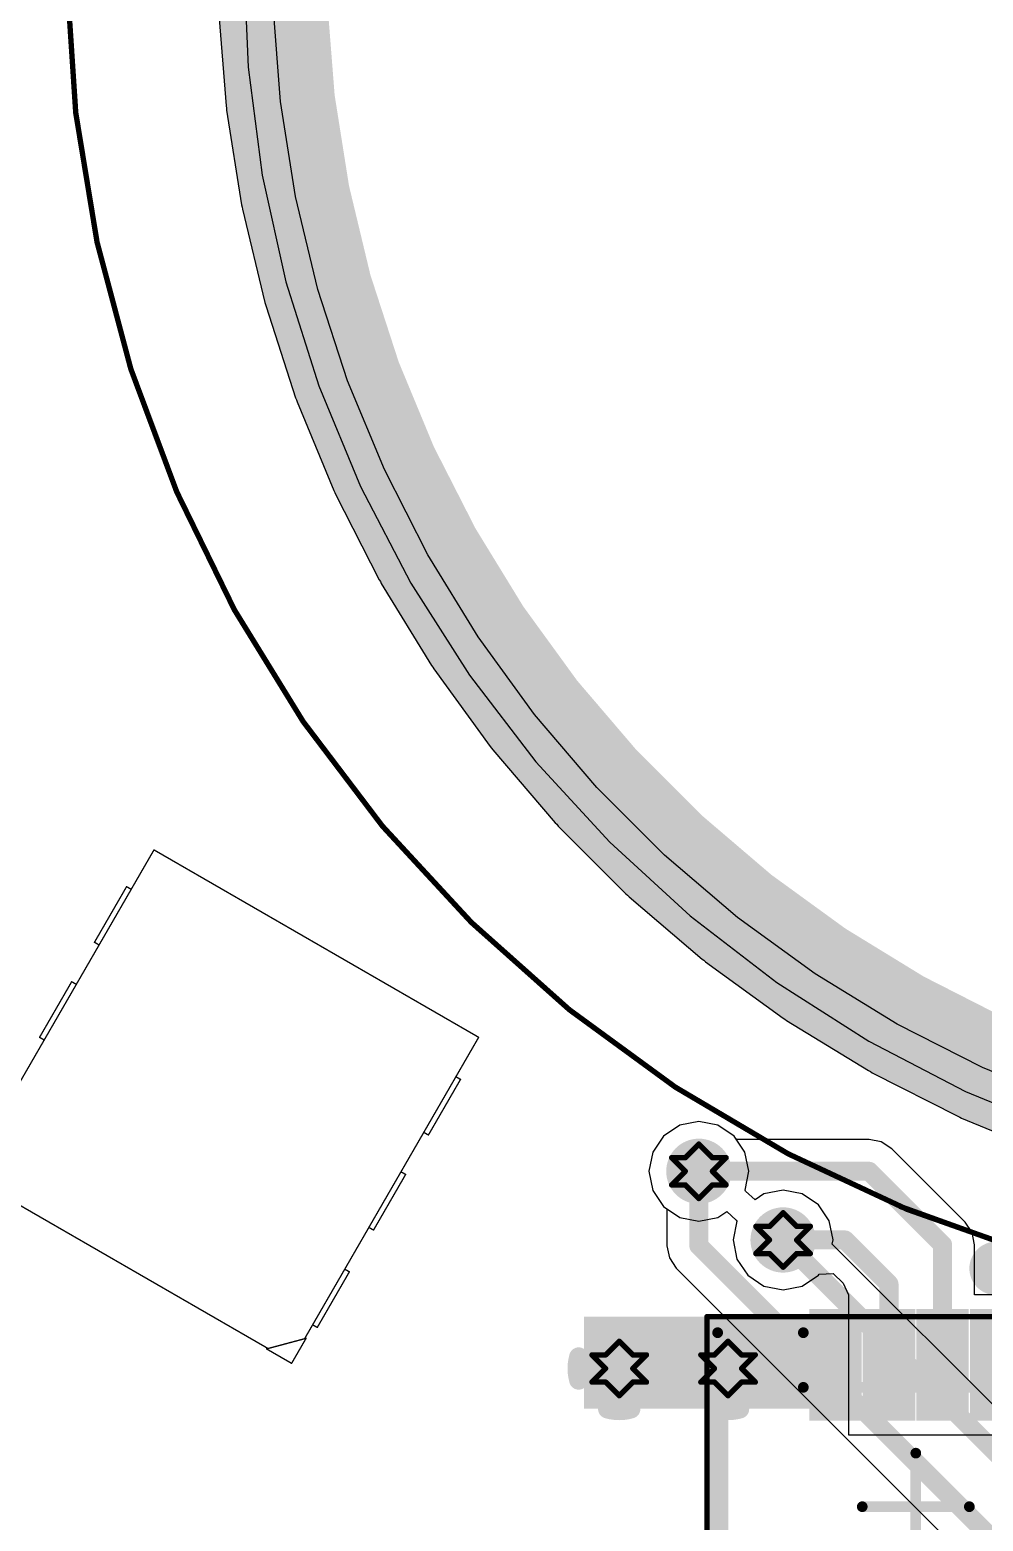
# Model space of a CAD drawing. Header units: millimetres. Extents: x 1.5 to 19.4, y 0 to 11.5.
# Drawn here: x 6.544 to 6.894, y 6.961 to 7.509 of the extents above; entities that cross this region are included whole.
import ezdxf

# ---------------------------------------------------------------- set-up
doc = ezdxf.new("R2010")
doc.units = ezdxf.units.MM
doc.header["$MEASUREMENT"] = 0
for name, color, linetype in [('BottomLayer', 5, 'Continuous'), ('BottomOverlay', 54, 'Continuous'), ('BottomPaste', 16, 'Continuous'), ('BottomSolder', 6, 'Continuous'), ('DrillDrawing', 1, 'Continuous'), ('InternalPlane1', 76, 'Continuous'), ('InternalPlane2', 16, 'Continuous'), ('KeepOutLayer', 6, 'Continuous'), ('Mechanical13', 56, 'Continuous'), ('Mechanical15', 56, 'Continuous'), ('Mechanical2', 216, 'Continuous'), ('Mechanical4', 56, 'Continuous'), ('Mechanical5', 56, 'Continuous'), ('MultiLayer', 9, 'Continuous'), ('TopLayer', 1, 'Continuous'), ('ViaHoleLayer', 16, 'Continuous')]:
    doc.layers.add(name, color=color, linetype=linetype)

# ---------------------------------------------------------------- blocks, each defined once
blk = doc.blocks.new('MOLX_503480_0400_B_9')
at = {"layer": 'BottomLayer'}
for points in [[(-0.07047, 0.02657), (-0.05079, 0.02657), (-0.07047, 0.07776), (-0.05079, 0.07776)], [(0.05079, 0.02657), (0.07047, 0.02657), (0.05079, 0.07776), (0.07047, 0.07776)], [(-0.03642, -0.06988), (-0.02264, -0.06988), (-0.03642, -0.03445), (-0.02264, -0.03445)], [(-0.01673, -0.06988), (-0.00295, -0.06988), (-0.01673, -0.03445), (-0.00295, -0.03445)], [(0.00295, -0.06988), (0.01673, -0.06988), (0.00295, -0.03445), (0.01673, -0.03445)], [(0.02264, -0.06988), (0.03642, -0.06988), (0.02264, -0.03445), (0.03642, -0.03445)]]:
    blk.add_solid(points, dxfattribs=at)
at = {"layer": 'BottomOverlay', "const_width": 0.00787}
for points in [[(0.04013, 0.07776), (-0.04013, 0.07776)], [(-0.07283, 0.01805), (-0.07283, -0.06397)], [(0.07283, 0.01805), (0.07283, -0.06397)], [(-0.05118, -0.06398), (-0.07283, -0.06398)], [(0.07282, -0.06398), (0.05118, -0.06398)]]:
    blk.add_lwpolyline(points, dxfattribs=at)
at = {"layer": 'BottomOverlay'}
for points, const_width in [([(-0.0421, 0.07776, 1), (-0.03816, 0.07776, 1)], 0.00394), ([(0.03816, 0.07776, 1), (0.0421, 0.07776, 1)], 0.00394), ([(-0.0748, 0.01805, 1), (-0.07087, 0.01805, 1)], 0.00394), ([(0.07087, 0.01805, 1), (0.0748, 0.01805, 1)], 0.00394), ([(-0.0748, -0.06397, 1), (-0.07087, -0.06397, 1)], 0.00394), ([(-0.0748, -0.06398, 1), (-0.07087, -0.06398, 1)], 0.00394), ([(-0.05315, -0.06398, 1), (-0.04921, -0.06398, 1)], 0.00394), ([(0.04921, -0.06398, 1), (0.05315, -0.06398, 1)], 0.00394), ([(0.07085, -0.06398, 1), (0.07479, -0.06398, 1)], 0.00394), ([(0.07087, -0.06397, 1), (0.0748, -0.06397, 1)], 0.00394), ([(-0.02461, -0.0876, 1), (-0.03445, -0.0876, 1)], 0.00984), ([(-0.03691, -0.0876, 1), (-0.03199, -0.0876, 1)], 0.00492), ([(-0.02707, -0.0876, 1), (-0.02215, -0.0876, 1)], 0.00492)]:
    blk.add_lwpolyline(points, format="xyb", close=True, dxfattribs=dict(at, const_width=const_width))
at = {"layer": 'BottomPaste'}
for points in [[(-0.07047, 0.02657), (-0.05079, 0.02657), (-0.07047, 0.07776), (-0.05079, 0.07776)], [(0.05079, 0.02657), (0.07047, 0.02657), (0.05079, 0.07776), (0.07047, 0.07776)], [(-0.03642, -0.06988), (-0.02264, -0.06988), (-0.03642, -0.03445), (-0.02264, -0.03445)], [(-0.01673, -0.06988), (-0.00295, -0.06988), (-0.01673, -0.03445), (-0.00295, -0.03445)], [(0.00295, -0.06988), (0.01673, -0.06988), (0.00295, -0.03445), (0.01673, -0.03445)], [(0.02264, -0.06988), (0.03642, -0.06988), (0.02264, -0.03445), (0.03642, -0.03445)]]:
    blk.add_solid(points, dxfattribs=at)
at = {"layer": 'BottomSolder'}
for points in [[(-0.07323, 0.02382), (-0.04803, 0.02382), (-0.07323, 0.08051), (-0.04803, 0.08051)], [(0.04803, 0.02382), (0.07323, 0.02382), (0.04803, 0.08051), (0.07323, 0.08051)], [(-0.03917, -0.07264), (-0.01988, -0.07264), (-0.03917, -0.03169), (-0.01988, -0.03169)], [(-0.01949, -0.07264), (-0.0002, -0.07264), (-0.01949, -0.03169), (-0.0002, -0.03169)], [(0.0002, -0.07264), (0.01949, -0.07264), (0.0002, -0.03169), (0.01949, -0.03169)], [(0.01988, -0.07264), (0.03917, -0.07264), (0.01988, -0.03169), (0.03917, -0.03169)]]:
    blk.add_solid(points, dxfattribs=at)
at = {"layer": 'Mechanical13', "const_width": 0.00394}
for points in [[(-0.05749, 0.07776), (-0.05749, 0.06005)], [(0.05748, 0.07776), (-0.05749, 0.07776)], [(0.05748, 0.07776), (0.05748, 0.06005)], [(0.05672, 0.06792), (-0.05749, 0.06792)], [(-0.05749, 0.06005), (-0.07283, 0.06005)], [(-0.07283, 0.06005), (-0.07283, -0.06397)], [(0.07283, 0.06005), (0.05748, 0.06005)], [(0.07283, 0.06005), (0.07283, -0.06398)], [(-0.04134, -0.04389), (-0.04134, -0.06397)], [(0.04133, -0.04389), (-0.04134, -0.04389)], [(0.04133, -0.04389), (0.04133, -0.06397)], [(-0.04134, -0.06397), (-0.07283, -0.06397)], [(0.07283, -0.06397), (0.04133, -0.06397)]]:
    blk.add_lwpolyline(points, dxfattribs=at)
at = {"layer": 'Mechanical13', "const_width": 0.00197}
for points in [[(-0.05847, 0.07776, 1), (-0.0565, 0.07776, 1)], [(-0.05847, 0.07776, 1), (-0.0565, 0.07776, 1)], [(0.05649, 0.07776, 1), (0.05846, 0.07776, 1)], [(0.05649, 0.07776, 1), (0.05846, 0.07776, 1)], [(-0.05847, 0.06792, 1), (-0.0565, 0.06792, 1)], [(0.05574, 0.06792, 1), (0.05771, 0.06792, 1)], [(-0.07382, 0.06005, 1), (-0.07185, 0.06005, 1)], [(-0.07382, 0.06005, 1), (-0.07185, 0.06005, 1)], [(-0.05847, 0.06005, 1), (-0.0565, 0.06005, 1)], [(-0.05847, 0.06005, 1), (-0.0565, 0.06005, 1)], [(0.05649, 0.06005, 1), (0.05846, 0.06005, 1)], [(0.05649, 0.06005, 1), (0.05846, 0.06005, 1)], [(0.07184, 0.06005, 1), (0.07381, 0.06005, 1)], [(0.07185, 0.06005, 1), (0.07382, 0.06005, 1)], [(-0.04233, -0.04389, 1), (-0.04036, -0.04389, 1)], [(-0.04233, -0.04389, 1), (-0.04036, -0.04389, 1)], [(0.04035, -0.04389, 1), (0.04232, -0.04389, 1)], [(0.04035, -0.04389, 1), (0.04232, -0.04389, 1)], [(-0.07382, -0.06397, 1), (-0.07185, -0.06397, 1)], [(-0.07382, -0.06397, 1), (-0.07185, -0.06397, 1)], [(-0.04233, -0.06397, 1), (-0.04036, -0.06397, 1)], [(-0.04233, -0.06397, 1), (-0.04036, -0.06397, 1)], [(0.04035, -0.06397, 1), (0.04232, -0.06397, 1)], [(0.04035, -0.06397, 1), (0.04232, -0.06397, 1)], [(0.07184, -0.06397, 1), (0.07381, -0.06397, 1)], [(0.07185, -0.06398, 1), (0.07382, -0.06398, 1)]]:
    blk.add_lwpolyline(points, format="xyb", close=True, dxfattribs=at)
at = {"layer": 'Mechanical15'}
for points, const_width in [([(0.07677, 0.0817), (-0.07677, 0.0817)], 0.00197), ([(-0.07677, 0.08169), (-0.07677, -0.06988)], 0.00197), ([(0.07677, 0.0817), (0.07677, -0.06988)], 0.00197), ([(0, 0.01968), (0, -0.01969)], 0.00394), ([(0.01968, 0), (-0.01969, 0)], 0.00394), ([(0.07677, -0.06988), (-0.07677, -0.06988)], 0.00197)]:
    blk.add_lwpolyline(points, dxfattribs=dict(at, const_width=const_width))
for points, const_width in [([(-0.07726, 0.0817, 1), (-0.07628, 0.0817, 1)], 0.000984), ([(-0.07726, 0.08169, 1), (-0.07628, 0.08169, 1)], 0.000984), ([(0.07628, 0.0817, 1), (0.07726, 0.0817, 1)], 0.000984), ([(0.07628, 0.0817, 1), (0.07726, 0.0817, 1)], 0.000984), ([(-0.00098, 0.01968, 1), (0.00098, 0.01968, 1)], 0.00197), ([(-0.02067, 0, 1), (-0.0187, 0, 1)], 0.00197), ([(0.0187, 0, 1), (0.02067, 0, 1)], 0.00197), ([(-0.00098, -0.01969, 1), (0.00098, -0.01969, 1)], 0.00197), ([(-0.07726, -0.06988, 1), (-0.07628, -0.06988, 1)], 0.000984), ([(-0.07726, -0.06988, 1), (-0.07628, -0.06988, 1)], 0.000984), ([(0.07628, -0.06988, 1), (0.07726, -0.06988, 1)], 0.000984), ([(0.07628, -0.06988, 1), (0.07726, -0.06988, 1)], 0.000984)]:
    blk.add_lwpolyline(points, format="xyb", close=True, dxfattribs=dict(at, const_width=const_width))

msp = doc.modelspace()

# ---------------------------------------------------------------- linework, layer by layer
at = {"layer": 'BottomLayer'}
for p, q in [((6.62224, 7.53534), (6.62399, 7.49527)), ((6.62399, 7.49527), (6.62922, 7.4555)), ((6.62922, 7.4555), (6.6379, 7.41635)), ((6.6379, 7.41635), (6.64996, 7.37809)), ((6.64996, 7.37809), (6.66531, 7.34104)), ((6.66531, 7.34104), (6.68383, 7.30546)), ((6.68383, 7.30546), (6.70538, 7.27163)), ((6.70538, 7.27163), (6.7298, 7.23981)), ((6.7298, 7.23981), (6.7569, 7.21024)), ((6.7569, 7.21024), (6.78647, 7.18315)), ((6.78647, 7.18315), (6.81829, 7.15873)), ((6.81829, 7.15873), (6.85211, 7.13718)), ((6.85211, 7.13718), (6.88769, 7.11866)), ((6.88769, 7.11866), (6.92475, 7.10331)), ((6.78266, 7.10624), (6.77671, 7.10226)), ((6.78968, 7.10764), (6.78266, 7.10624)), ((6.79671, 7.10624), (6.78968, 7.10764)), ((6.80266, 7.10226), (6.79671, 7.10624)), ((6.77671, 7.10226), (6.77273, 7.09631)), ((6.8035, 7.10101), (6.80266, 7.10226)), ((6.85226, 7.10101), (6.8035, 7.10101)), ((6.85675, 7.10012), (6.85226, 7.10101)), ((6.77273, 7.09631), (6.77133, 7.08929)), ((6.86055, 7.09758), (6.85675, 7.10012)), ((6.88755, 7.07058), (6.86055, 7.09758)), ((6.77133, 7.08929), (6.77273, 7.08226)), ((6.77273, 7.08226), (6.77671, 7.07631)), ((6.77671, 7.07631), (6.78266, 7.07233)), ((6.79671, 7.07233), (6.79998, 7.07452)), ((6.79998, 7.07452), (6.80344, 7.07129)), ((6.78266, 7.07233), (6.78968, 7.07093)), ((6.78968, 7.07093), (6.79671, 7.07233)), ((6.80366, 7.07097), (6.80228, 7.06404)), ((6.80344, 7.07129), (6.80366, 7.07097)), ((6.89009, 7.06678), (6.88755, 7.07058)), ((6.80228, 7.06404), (6.80368, 7.05701)), ((6.89099, 7.06229), (6.89009, 7.06678)), ((6.89099, 7.04386), (6.89099, 7.06229)), ((6.80368, 7.05701), (6.80766, 7.05106)), ((6.80766, 7.05106), (6.81361, 7.04708)), ((6.82766, 7.04708), (6.83361, 7.05106)), ((6.83361, 7.05106), (6.83386, 7.05143)), ((6.83386, 7.05143), (6.83905, 7.05176)), ((6.83905, 7.05176), (6.84271, 7.0481)), ((6.81361, 7.04708), (6.82064, 7.04569)), ((6.82064, 7.04569), (6.82766, 7.04708)), ((6.84271, 7.0481), (6.84468, 7.04386)), ((6.84468, 7.04386), (6.84469, 7.04386)), ((6.84469, 7.04386), (6.84469, 7.04386)), ((6.84469, 7.04386), (6.84469, 6.99243)), ((6.91383, 7.04386), (6.89099, 7.04386)), ((6.84469, 6.99243), (6.91383, 6.99243))]:
    msp.add_line(p, q, dxfattribs=at)
for points, const_width in [([(6.78468, 7.08929, 1), (6.79468, 7.08929, 1)], 0.01), ([(6.78793, 7.08929, 1), (6.79143, 7.08929, 1)], 0.0035), ([(6.85051, 7.08929, 1), (6.85401, 7.08929, 1)], 0.0035), ([(6.85051, 7.08929, 1), (6.85401, 7.08929, 1)], 0.0035), ([(6.81564, 7.06404, 1), (6.82564, 7.06404, 1)], 0.01), ([(6.81889, 7.06404, 1), (6.82239, 7.06404, 1)], 0.0035), ([(6.84161, 7.06404, 1), (6.84511, 7.06404, 1)], 0.0035), ([(6.84161, 7.06404, 1), (6.84511, 7.06404, 1)], 0.0035), ([(6.87751, 7.06229, 1), (6.88101, 7.06229, 1)], 0.0035), ([(6.87751, 7.06229, 1), (6.88101, 7.06229, 1)], 0.0035), ([(6.85782, 7.04782, 1), (6.86132, 7.04782, 1)], 0.0035), ([(6.85782, 7.04782, 1), (6.86132, 7.04782, 1)], 0.0035), ([(6.75541, 7.01679, 1), (6.76541, 7.01679, 1)], 0.01), ([(6.79541, 7.01679, 1), (6.80541, 7.01679, 1)], 0.01), ([(6.85782, 7.01814, 1), (6.86132, 7.01814, 1)], 0.0035), ([(6.87751, 7.01814, 1), (6.88101, 7.01814, 1)], 0.0035)]:
    msp.add_lwpolyline(points, format="xyb", close=True, dxfattribs=dict(at, const_width=const_width))
at = {"layer": 'BottomLayer', "const_width": 0.007}
for points in [[(6.78968, 7.08929), (6.85226, 7.08929)], [(6.85226, 7.08929), (6.87926, 7.06229)], [(6.82064, 7.06404), (6.84336, 7.06404)], [(6.84336, 7.06404), (6.85957, 7.04782)], [(6.87926, 7.01814), (6.87926, 7.06229)], [(6.85957, 7.01814), (6.85957, 7.04782)]]:
    msp.add_lwpolyline(points, dxfattribs=at)
at = {"layer": 'BottomLayer'}
msp.add_solid([(6.74742, 7.00198), (6.84041, 7.00198), (6.74742, 7.03586), (6.84041, 7.03586)], dxfattribs=at)
at = {"layer": 'DrillDrawing', "const_width": 0.002}
for points in [[(6.78468, 7.09429), (6.78968, 7.09929)], [(6.78968, 7.09929), (6.79468, 7.09429)], [(6.77968, 7.09429), (6.78468, 7.08929)], [(6.77968, 7.09429), (6.78468, 7.09429)], [(6.79468, 7.09429), (6.79968, 7.09429)], [(6.79468, 7.08929), (6.79968, 7.09429)], [(6.77968, 7.08429), (6.78468, 7.08929)], [(6.79468, 7.08929), (6.79968, 7.08429)], [(6.77968, 7.08429), (6.78468, 7.08429)], [(6.78468, 7.08429), (6.78968, 7.07929)], [(6.78968, 7.07929), (6.79468, 7.08429)], [(6.79468, 7.08429), (6.79968, 7.08429)], [(6.81564, 7.06904), (6.82064, 7.07404)], [(6.82064, 7.07404), (6.82564, 7.06904)], [(6.81064, 7.06904), (6.81564, 7.06404)], [(6.81064, 7.06904), (6.81564, 7.06904)], [(6.82564, 7.06904), (6.83064, 7.06904)], [(6.82564, 7.06404), (6.83064, 7.06904)], [(6.81064, 7.05904), (6.81564, 7.06404)], [(6.82564, 7.06404), (6.83064, 7.05904)], [(6.81064, 7.05904), (6.81564, 7.05904)], [(6.81564, 7.05904), (6.82064, 7.05404)], [(6.82064, 7.05404), (6.82564, 7.05904)], [(6.82564, 7.05904), (6.83064, 7.05904)], [(6.75541, 7.02179), (6.76041, 7.02679)], [(6.76041, 7.02679), (6.76541, 7.02179)], [(6.79541, 7.02179), (6.80041, 7.02679)], [(6.80041, 7.02679), (6.80541, 7.02179)], [(6.75041, 7.02179), (6.75541, 7.01679)], [(6.75041, 7.02179), (6.75541, 7.02179)], [(6.76541, 7.02179), (6.77041, 7.02179)], [(6.76541, 7.01679), (6.77041, 7.02179)], [(6.79041, 7.02179), (6.79541, 7.01679)], [(6.79041, 7.02179), (6.79541, 7.02179)], [(6.80541, 7.02179), (6.81041, 7.02179)], [(6.80541, 7.01679), (6.81041, 7.02179)], [(6.75041, 7.01179), (6.75541, 7.01679)], [(6.75041, 7.01179), (6.75541, 7.01179)], [(6.75541, 7.01179), (6.76041, 7.00679)], [(6.76041, 7.00679), (6.76541, 7.01179)], [(6.76541, 7.01679), (6.77041, 7.01179)], [(6.76541, 7.01179), (6.77041, 7.01179)], [(6.79041, 7.01179), (6.79541, 7.01679)], [(6.79041, 7.01179), (6.79541, 7.01179)], [(6.79541, 7.01179), (6.80041, 7.00679)], [(6.80041, 7.00679), (6.80541, 7.01179)], [(6.80541, 7.01679), (6.81041, 7.01179)], [(6.80541, 7.01179), (6.81041, 7.01179)]]:
    msp.add_lwpolyline(points, dxfattribs=at)
at = {"layer": 'DrillDrawing', "const_width": 0.001}
for points in [[(6.78918, 7.09929, 1), (6.79018, 7.09929, 1)], [(6.78918, 7.09929, 1), (6.79018, 7.09929, 1)], [(6.77918, 7.09429, 1), (6.78018, 7.09429, 1)], [(6.77918, 7.09429, 1), (6.78018, 7.09429, 1)], [(6.78418, 7.09429, 1), (6.78518, 7.09429, 1)], [(6.78418, 7.09429, 1), (6.78518, 7.09429, 1)], [(6.79418, 7.09429, 1), (6.79518, 7.09429, 1)], [(6.79418, 7.09429, 1), (6.79518, 7.09429, 1)], [(6.79918, 7.09429, 1), (6.80018, 7.09429, 1)], [(6.79918, 7.09429, 1), (6.80018, 7.09429, 1)], [(6.78418, 7.08929, 1), (6.78518, 7.08929, 1)], [(6.78418, 7.08929, 1), (6.78518, 7.08929, 1)], [(6.79418, 7.08929, 1), (6.79518, 7.08929, 1)], [(6.79418, 7.08929, 1), (6.79518, 7.08929, 1)], [(6.77918, 7.08429, 1), (6.78018, 7.08429, 1)], [(6.77918, 7.08429, 1), (6.78018, 7.08429, 1)], [(6.78418, 7.08429, 1), (6.78518, 7.08429, 1)], [(6.78418, 7.08429, 1), (6.78518, 7.08429, 1)], [(6.79418, 7.08429, 1), (6.79518, 7.08429, 1)], [(6.79418, 7.08429, 1), (6.79518, 7.08429, 1)], [(6.79918, 7.08429, 1), (6.80018, 7.08429, 1)], [(6.79918, 7.08429, 1), (6.80018, 7.08429, 1)], [(6.78918, 7.07929, 1), (6.79018, 7.07929, 1)], [(6.78918, 7.07929, 1), (6.79018, 7.07929, 1)], [(6.82014, 7.07404, 1), (6.82114, 7.07404, 1)], [(6.82014, 7.07404, 1), (6.82114, 7.07404, 1)], [(6.81014, 7.06904, 1), (6.81114, 7.06904, 1)], [(6.81014, 7.06904, 1), (6.81114, 7.06904, 1)], [(6.81514, 7.06904, 1), (6.81614, 7.06904, 1)], [(6.81514, 7.06904, 1), (6.81614, 7.06904, 1)], [(6.82514, 7.06904, 1), (6.82614, 7.06904, 1)], [(6.82514, 7.06904, 1), (6.82614, 7.06904, 1)], [(6.83014, 7.06904, 1), (6.83114, 7.06904, 1)], [(6.83014, 7.06904, 1), (6.83114, 7.06904, 1)], [(6.81514, 7.06404, 1), (6.81614, 7.06404, 1)], [(6.81514, 7.06404, 1), (6.81614, 7.06404, 1)], [(6.82514, 7.06404, 1), (6.82614, 7.06404, 1)], [(6.82514, 7.06404, 1), (6.82614, 7.06404, 1)], [(6.81014, 7.05904, 1), (6.81114, 7.05904, 1)], [(6.81014, 7.05904, 1), (6.81114, 7.05904, 1)], [(6.81514, 7.05904, 1), (6.81614, 7.05904, 1)], [(6.81514, 7.05904, 1), (6.81614, 7.05904, 1)], [(6.82514, 7.05904, 1), (6.82614, 7.05904, 1)], [(6.82514, 7.05904, 1), (6.82614, 7.05904, 1)], [(6.83014, 7.05904, 1), (6.83114, 7.05904, 1)], [(6.83014, 7.05904, 1), (6.83114, 7.05904, 1)], [(6.82014, 7.05404, 1), (6.82114, 7.05404, 1)], [(6.82014, 7.05404, 1), (6.82114, 7.05404, 1)], [(6.75991, 7.02679, 1), (6.76091, 7.02679, 1)], [(6.75991, 7.02679, 1), (6.76091, 7.02679, 1)], [(6.79991, 7.02679, 1), (6.80091, 7.02679, 1)], [(6.79991, 7.02679, 1), (6.80091, 7.02679, 1)], [(6.74991, 7.02179, 1), (6.75091, 7.02179, 1)], [(6.74991, 7.02179, 1), (6.75091, 7.02179, 1)], [(6.75491, 7.02179, 1), (6.75591, 7.02179, 1)], [(6.75491, 7.02179, 1), (6.75591, 7.02179, 1)], [(6.76491, 7.02179, 1), (6.76591, 7.02179, 1)], [(6.76491, 7.02179, 1), (6.76591, 7.02179, 1)], [(6.76991, 7.02179, 1), (6.77091, 7.02179, 1)], [(6.76991, 7.02179, 1), (6.77091, 7.02179, 1)], [(6.78991, 7.02179, 1), (6.79091, 7.02179, 1)], [(6.78991, 7.02179, 1), (6.79091, 7.02179, 1)], [(6.79491, 7.02179, 1), (6.79591, 7.02179, 1)], [(6.79491, 7.02179, 1), (6.79591, 7.02179, 1)], [(6.80491, 7.02179, 1), (6.80591, 7.02179, 1)], [(6.80491, 7.02179, 1), (6.80591, 7.02179, 1)], [(6.80991, 7.02179, 1), (6.81091, 7.02179, 1)], [(6.80991, 7.02179, 1), (6.81091, 7.02179, 1)], [(6.74991, 7.01179, 1), (6.75091, 7.01179, 1)], [(6.74991, 7.01179, 1), (6.75091, 7.01179, 1)], [(6.75491, 7.01679, 1), (6.75591, 7.01679, 1)], [(6.75491, 7.01679, 1), (6.75591, 7.01679, 1)], [(6.75491, 7.01179, 1), (6.75591, 7.01179, 1)], [(6.75491, 7.01179, 1), (6.75591, 7.01179, 1)], [(6.76491, 7.01679, 1), (6.76591, 7.01679, 1)], [(6.76491, 7.01679, 1), (6.76591, 7.01679, 1)], [(6.76491, 7.01179, 1), (6.76591, 7.01179, 1)], [(6.76491, 7.01179, 1), (6.76591, 7.01179, 1)], [(6.76991, 7.01179, 1), (6.77091, 7.01179, 1)], [(6.76991, 7.01179, 1), (6.77091, 7.01179, 1)], [(6.78991, 7.01179, 1), (6.79091, 7.01179, 1)], [(6.78991, 7.01179, 1), (6.79091, 7.01179, 1)], [(6.79491, 7.01679, 1), (6.79591, 7.01679, 1)], [(6.79491, 7.01679, 1), (6.79591, 7.01679, 1)], [(6.79491, 7.01179, 1), (6.79591, 7.01179, 1)], [(6.79491, 7.01179, 1), (6.79591, 7.01179, 1)], [(6.80491, 7.01679, 1), (6.80591, 7.01679, 1)], [(6.80491, 7.01679, 1), (6.80591, 7.01679, 1)], [(6.80491, 7.01179, 1), (6.80591, 7.01179, 1)], [(6.80491, 7.01179, 1), (6.80591, 7.01179, 1)], [(6.80991, 7.01179, 1), (6.81091, 7.01179, 1)], [(6.80991, 7.01179, 1), (6.81091, 7.01179, 1)], [(6.75991, 7.00679, 1), (6.76091, 7.00679, 1)], [(6.75991, 7.00679, 1), (6.76091, 7.00679, 1)], [(6.79991, 7.00679, 1), (6.80091, 7.00679, 1)], [(6.79991, 7.00679, 1), (6.80091, 7.00679, 1)]]:
    msp.add_lwpolyline(points, format="xyb", close=True, dxfattribs=at)
at = {"layer": 'InternalPlane1'}
for p, q in [((6.61314, 7.51613), (6.61591, 7.48097)), ((6.61591, 7.48097), (6.61604, 7.48019)), ((6.61604, 7.48019), (6.61609, 7.4794)), ((6.61609, 7.4794), (6.62161, 7.44457)), ((6.62161, 7.44457), (6.62181, 7.4438)), ((6.62181, 7.4438), (6.62192, 7.44302)), ((6.62192, 7.44302), (6.63015, 7.40873)), ((6.63015, 7.40873), (6.63041, 7.40798)), ((6.63041, 7.40798), (6.63058, 7.40721)), ((6.63058, 7.40721), (6.64148, 7.37367)), ((6.64148, 7.37367), (6.64179, 7.37294)), ((6.64179, 7.37294), (6.64202, 7.37218)), ((6.64202, 7.37218), (6.65552, 7.3396)), ((6.65552, 7.3396), (6.65589, 7.3389)), ((6.65589, 7.3389), (6.65618, 7.33817)), ((6.65618, 7.33817), (6.67219, 7.30674)), ((6.67219, 7.30674), (6.67262, 7.30608)), ((6.67262, 7.30608), (6.67296, 7.30537)), ((6.67296, 7.30537), (6.69139, 7.2753)), ((6.69139, 7.2753), (6.69187, 7.27467)), ((6.69187, 7.27467), (6.69227, 7.27398)), ((6.69227, 7.27398), (6.713, 7.24545)), ((6.713, 7.24545), (6.71352, 7.24486)), ((6.71352, 7.24486), (6.71397, 7.24421)), ((6.71397, 7.24421), (6.73688, 7.21739)), ((6.73688, 7.21739), (6.73745, 7.21685)), ((6.73745, 7.21685), (6.73795, 7.21623)), ((6.73795, 7.21623), (6.76289, 7.1913)), ((6.76289, 7.1913), (6.7635, 7.19079)), ((6.7635, 7.19079), (6.76405, 7.19023)), ((6.76405, 7.19023), (6.79086, 7.16732)), ((6.79086, 7.16732), (6.79151, 7.16687)), ((6.79151, 7.16687), (6.7921, 7.16634)), ((6.7921, 7.16634), (6.82064, 7.14561)), ((6.82064, 7.14561), (6.82132, 7.14521)), ((6.82132, 7.14521), (6.82195, 7.14474)), ((6.82195, 7.14474), (6.85202, 7.12631)), ((6.85202, 7.12631), (6.85273, 7.12596)), ((6.85273, 7.12596), (6.8534, 7.12554)), ((6.8534, 7.12554), (6.88482, 7.10953)), ((6.88482, 7.10953), (6.88556, 7.10924)), ((6.88556, 7.10924), (6.88625, 7.10887)), ((6.88625, 7.10887), (6.91884, 7.09537))]:
    msp.add_line(p, q, dxfattribs=at)
at = {"layer": 'InternalPlane1', "const_width": 0.04}
for points in [[(6.63317, 7.51771), (6.63317, 7.53534)], [(6.63317, 7.51771), (6.63594, 7.48255)], [(6.63594, 7.48255), (6.64146, 7.44771)], [(6.64146, 7.44771), (6.64969, 7.41342)], [(6.64969, 7.41342), (6.66059, 7.37988)], [(6.66059, 7.37988), (6.67409, 7.34729)], [(6.67409, 7.34729), (6.6901, 7.31587)], [(6.6901, 7.31587), (6.70852, 7.2858)], [(6.70852, 7.2858), (6.72925, 7.25726)], [(6.72925, 7.25726), (6.75216, 7.23045)], [(6.75216, 7.23045), (6.7771, 7.20551)], [(6.7771, 7.20551), (6.80392, 7.1826)], [(6.80392, 7.1826), (6.83245, 7.16187)], [(6.83245, 7.16187), (6.86252, 7.14344)], [(6.86252, 7.14344), (6.89394, 7.12743)], [(6.89394, 7.12743), (6.92653, 7.11394)]]:
    msp.add_lwpolyline(points, dxfattribs=at)
at = {"layer": 'InternalPlane1'}
for points, const_width in [([(6.62317, 7.51771, 1), (6.64317, 7.51771, 1)], 0.02), ([(6.62317, 7.51771, 1), (6.64317, 7.51771, 1)], 0.02), ([(6.62594, 7.48255, 1), (6.64594, 7.48255, 1)], 0.02), ([(6.62594, 7.48255, 1), (6.64594, 7.48255, 1)], 0.02), ([(6.63146, 7.44771, 1), (6.65146, 7.44771, 1)], 0.02), ([(6.63146, 7.44771, 1), (6.65146, 7.44771, 1)], 0.02), ([(6.63969, 7.41342, 1), (6.65969, 7.41342, 1)], 0.02), ([(6.63969, 7.41342, 1), (6.65969, 7.41342, 1)], 0.02), ([(6.65059, 7.37988, 1), (6.67059, 7.37988, 1)], 0.02), ([(6.65059, 7.37988, 1), (6.67059, 7.37988, 1)], 0.02), ([(6.66409, 7.34729, 1), (6.68409, 7.34729, 1)], 0.02), ([(6.66409, 7.34729, 1), (6.68409, 7.34729, 1)], 0.02), ([(6.6801, 7.31587, 1), (6.7001, 7.31587, 1)], 0.02), ([(6.6801, 7.31587, 1), (6.7001, 7.31587, 1)], 0.02), ([(6.69852, 7.2858, 1), (6.71852, 7.2858, 1)], 0.02), ([(6.69852, 7.2858, 1), (6.71852, 7.2858, 1)], 0.02), ([(6.71925, 7.25726, 1), (6.73925, 7.25726, 1)], 0.02), ([(6.71925, 7.25726, 1), (6.73925, 7.25726, 1)], 0.02), ([(6.74216, 7.23045, 1), (6.76216, 7.23045, 1)], 0.02), ([(6.74216, 7.23045, 1), (6.76216, 7.23045, 1)], 0.02), ([(6.7671, 7.20551, 1), (6.7871, 7.20551, 1)], 0.02), ([(6.7671, 7.20551, 1), (6.7871, 7.20551, 1)], 0.02), ([(6.79392, 7.1826, 1), (6.81392, 7.1826, 1)], 0.02), ([(6.79392, 7.1826, 1), (6.81392, 7.1826, 1)], 0.02), ([(6.82245, 7.16187, 1), (6.84245, 7.16187, 1)], 0.02), ([(6.82245, 7.16187, 1), (6.84245, 7.16187, 1)], 0.02), ([(6.85252, 7.14344, 1), (6.87252, 7.14344, 1)], 0.02), ([(6.85252, 7.14344, 1), (6.87252, 7.14344, 1)], 0.02), ([(6.88394, 7.12743, 1), (6.90394, 7.12743, 1)], 0.02), ([(6.88394, 7.12743, 1), (6.90394, 7.12743, 1)], 0.02), ([(6.78368, 7.08929, 1), (6.79568, 7.08929, 1)], 0.012), ([(6.81464, 7.06404, 1), (6.82664, 7.06404, 1)], 0.012), ([(6.75439, 7.03169, 1), (6.75789, 7.03169, 1)], 0.0035), ([(6.76293, 7.03169, 1), (6.76643, 7.03169, 1)], 0.0035), ([(6.79439, 7.03169, 1), (6.79789, 7.03169, 1)], 0.0035), ([(6.80293, 7.03169, 1), (6.80643, 7.03169, 1)], 0.0035), ([(6.74376, 7.02106, 1), (6.74726, 7.02106, 1)], 0.0035), ([(6.77356, 7.02106, 1), (6.77706, 7.02106, 1)], 0.0035), ([(6.78376, 7.02106, 1), (6.78726, 7.02106, 1)], 0.0035), ([(6.81356, 7.02106, 1), (6.81706, 7.02106, 1)], 0.0035), ([(6.74376, 7.01251, 1), (6.74726, 7.01251, 1)], 0.0035), ([(6.77356, 7.01251, 1), (6.77706, 7.01251, 1)], 0.0035), ([(6.78376, 7.01251, 1), (6.78726, 7.01251, 1)], 0.0035), ([(6.81356, 7.01251, 1), (6.81706, 7.01251, 1)], 0.0035), ([(6.75439, 7.00189, 1), (6.75789, 7.00189, 1)], 0.0035), ([(6.76293, 7.00189, 1), (6.76643, 7.00189, 1)], 0.0035), ([(6.79439, 7.00189, 1), (6.79789, 7.00189, 1)], 0.0035), ([(6.80293, 7.00189, 1), (6.80643, 7.00189, 1)], 0.0035)]:
    msp.add_lwpolyline(points, format="xyb", close=True, dxfattribs=dict(at, const_width=const_width))
at = {"layer": 'InternalPlane1', "const_width": 0.007}
for points in [[(6.75614, 7.03169, -0.140541), (6.76468, 7.03169)], [(6.79614, 7.03169, -0.140541), (6.80468, 7.03169)], [(6.74551, 7.01251, -0.140541), (6.74551, 7.02106)], [(6.77531, 7.02106, -0.140541), (6.77531, 7.01251)], [(6.78551, 7.01251, -0.140541), (6.78551, 7.02106)], [(6.81531, 7.02106, -0.140541), (6.81531, 7.01251)], [(6.76468, 7.00189, -0.140541), (6.75614, 7.00189)], [(6.80468, 7.00189, -0.140541), (6.79614, 7.00189)]]:
    msp.add_lwpolyline(points, format="xyb", dxfattribs=at)
at = {"layer": 'InternalPlane2'}
for p, q in [((6.61314, 7.51613), (6.61591, 7.48097)), ((6.61591, 7.48097), (6.61604, 7.48019)), ((6.61604, 7.48019), (6.61609, 7.4794)), ((6.61609, 7.4794), (6.62161, 7.44457)), ((6.62161, 7.44457), (6.62181, 7.4438)), ((6.62181, 7.4438), (6.62192, 7.44302)), ((6.62192, 7.44302), (6.63015, 7.40873)), ((6.63015, 7.40873), (6.63041, 7.40798)), ((6.63041, 7.40798), (6.63058, 7.40721)), ((6.63058, 7.40721), (6.64148, 7.37367)), ((6.64148, 7.37367), (6.64179, 7.37294)), ((6.64179, 7.37294), (6.64202, 7.37218)), ((6.64202, 7.37218), (6.65552, 7.3396)), ((6.65552, 7.3396), (6.65589, 7.3389)), ((6.65589, 7.3389), (6.65618, 7.33817)), ((6.65618, 7.33817), (6.67219, 7.30674)), ((6.67219, 7.30674), (6.67262, 7.30608)), ((6.67262, 7.30608), (6.67296, 7.30537)), ((6.67296, 7.30537), (6.69139, 7.2753)), ((6.69139, 7.2753), (6.69187, 7.27467)), ((6.69187, 7.27467), (6.69227, 7.27398)), ((6.69227, 7.27398), (6.713, 7.24545)), ((6.713, 7.24545), (6.71352, 7.24486)), ((6.71352, 7.24486), (6.71397, 7.24421)), ((6.71397, 7.24421), (6.73688, 7.21739)), ((6.73688, 7.21739), (6.73745, 7.21685)), ((6.73745, 7.21685), (6.73795, 7.21623)), ((6.73795, 7.21623), (6.76289, 7.1913)), ((6.76289, 7.1913), (6.7635, 7.19079)), ((6.7635, 7.19079), (6.76405, 7.19023)), ((6.76405, 7.19023), (6.79086, 7.16732)), ((6.79086, 7.16732), (6.79151, 7.16687)), ((6.79151, 7.16687), (6.7921, 7.16634)), ((6.7921, 7.16634), (6.82064, 7.14561)), ((6.82064, 7.14561), (6.82132, 7.14521)), ((6.82132, 7.14521), (6.82195, 7.14474)), ((6.82195, 7.14474), (6.85202, 7.12631)), ((6.85202, 7.12631), (6.85273, 7.12596)), ((6.85273, 7.12596), (6.8534, 7.12554)), ((6.8534, 7.12554), (6.88482, 7.10953)), ((6.88482, 7.10953), (6.88556, 7.10924)), ((6.88556, 7.10924), (6.88625, 7.10887)), ((6.88625, 7.10887), (6.91884, 7.09537))]:
    msp.add_line(p, q, dxfattribs=at)
at = {"layer": 'InternalPlane2', "const_width": 0.04}
for points in [[(6.63317, 7.51771), (6.63317, 7.53534)], [(6.63317, 7.51771), (6.63594, 7.48255)], [(6.63594, 7.48255), (6.64146, 7.44771)], [(6.64146, 7.44771), (6.64969, 7.41342)], [(6.64969, 7.41342), (6.66059, 7.37988)], [(6.66059, 7.37988), (6.67409, 7.34729)], [(6.67409, 7.34729), (6.6901, 7.31587)], [(6.6901, 7.31587), (6.70852, 7.2858)], [(6.70852, 7.2858), (6.72925, 7.25726)], [(6.72925, 7.25726), (6.75216, 7.23045)], [(6.75216, 7.23045), (6.7771, 7.20551)], [(6.7771, 7.20551), (6.80392, 7.1826)], [(6.80392, 7.1826), (6.83245, 7.16187)], [(6.83245, 7.16187), (6.86252, 7.14344)], [(6.86252, 7.14344), (6.89394, 7.12743)], [(6.89394, 7.12743), (6.92653, 7.11394)]]:
    msp.add_lwpolyline(points, dxfattribs=at)
at = {"layer": 'InternalPlane2'}
for points, const_width in [([(6.62317, 7.51771, 1), (6.64317, 7.51771, 1)], 0.02), ([(6.62317, 7.51771, 1), (6.64317, 7.51771, 1)], 0.02), ([(6.62594, 7.48255, 1), (6.64594, 7.48255, 1)], 0.02), ([(6.62594, 7.48255, 1), (6.64594, 7.48255, 1)], 0.02), ([(6.63146, 7.44771, 1), (6.65146, 7.44771, 1)], 0.02), ([(6.63146, 7.44771, 1), (6.65146, 7.44771, 1)], 0.02), ([(6.63969, 7.41342, 1), (6.65969, 7.41342, 1)], 0.02), ([(6.63969, 7.41342, 1), (6.65969, 7.41342, 1)], 0.02), ([(6.65059, 7.37988, 1), (6.67059, 7.37988, 1)], 0.02), ([(6.65059, 7.37988, 1), (6.67059, 7.37988, 1)], 0.02), ([(6.66409, 7.34729, 1), (6.68409, 7.34729, 1)], 0.02), ([(6.66409, 7.34729, 1), (6.68409, 7.34729, 1)], 0.02), ([(6.6801, 7.31587, 1), (6.7001, 7.31587, 1)], 0.02), ([(6.6801, 7.31587, 1), (6.7001, 7.31587, 1)], 0.02), ([(6.69852, 7.2858, 1), (6.71852, 7.2858, 1)], 0.02), ([(6.69852, 7.2858, 1), (6.71852, 7.2858, 1)], 0.02), ([(6.71925, 7.25726, 1), (6.73925, 7.25726, 1)], 0.02), ([(6.71925, 7.25726, 1), (6.73925, 7.25726, 1)], 0.02), ([(6.74216, 7.23045, 1), (6.76216, 7.23045, 1)], 0.02), ([(6.74216, 7.23045, 1), (6.76216, 7.23045, 1)], 0.02), ([(6.7671, 7.20551, 1), (6.7871, 7.20551, 1)], 0.02), ([(6.7671, 7.20551, 1), (6.7871, 7.20551, 1)], 0.02), ([(6.79392, 7.1826, 1), (6.81392, 7.1826, 1)], 0.02), ([(6.79392, 7.1826, 1), (6.81392, 7.1826, 1)], 0.02), ([(6.82245, 7.16187, 1), (6.84245, 7.16187, 1)], 0.02), ([(6.82245, 7.16187, 1), (6.84245, 7.16187, 1)], 0.02), ([(6.85252, 7.14344, 1), (6.87252, 7.14344, 1)], 0.02), ([(6.85252, 7.14344, 1), (6.87252, 7.14344, 1)], 0.02), ([(6.88394, 7.12743, 1), (6.90394, 7.12743, 1)], 0.02), ([(6.88394, 7.12743, 1), (6.90394, 7.12743, 1)], 0.02), ([(6.78368, 7.08929, 1), (6.79568, 7.08929, 1)], 0.012), ([(6.81464, 7.06404, 1), (6.82664, 7.06404, 1)], 0.012), ([(6.75441, 7.01679, 1), (6.76641, 7.01679, 1)], 0.012), ([(6.79441, 7.01679, 1), (6.80641, 7.01679, 1)], 0.012)]:
    msp.add_lwpolyline(points, format="xyb", close=True, dxfattribs=dict(at, const_width=const_width))
at = {"layer": 'KeepOutLayer', "const_width": 0.005}
msp.add_lwpolyline([(7.53081, 7.53534, 1), (6.63317, 7.53534, 1)], format="xyb", close=True, dxfattribs=at)
at = {"layer": 'Mechanical2', "const_width": 0.00197}
for points in [[(7.05443, 7.03829, -0.98256), (7.03695, 8.03208)], [(6.59162, 7.71659, -2.449692), (6.86376, 7.07634)]]:
    msp.add_lwpolyline(points, format="xyb", dxfattribs=at)
at = {"layer": 'Mechanical2', "const_width": 0.000984}
msp.add_lwpolyline([(6.86326, 7.07634, 1), (6.86425, 7.07634, 1)], format="xyb", close=True, dxfattribs=at)
at = {"layer": 'Mechanical4', "const_width": 0.005}
msp.add_lwpolyline([(7.53081, 7.53534, 1), (6.63317, 7.53534, 1)], format="xyb", close=True, dxfattribs=at)
at = {"layer": 'Mechanical5', "const_width": 0.0005}
for points in [[(6.52051, 7.08811), (6.58941, 7.20745)], [(6.58941, 7.20745), (6.70875, 7.13855)], [(6.56753, 7.17348), (6.57934, 7.19394)], [(6.57934, 7.19394), (6.58105, 7.19296)], [(6.56753, 7.17348), (6.56923, 7.1725)], [(6.54735, 7.13854), (6.55916, 7.15899)], [(6.55916, 7.15899), (6.56087, 7.15801)], [(6.54735, 7.13854), (6.54906, 7.13755)], [(6.64477, 7.02774), (6.70875, 7.13855)], [(6.69027, 7.10262), (6.70208, 7.12307)], [(6.70038, 7.12406), (6.70208, 7.12307)], [(6.68857, 7.1036), (6.69027, 7.10262)], [(6.6802, 7.08911), (6.68191, 7.08813)], [(6.52051, 7.08811), (6.63132, 7.02414)], [(6.6701, 7.06767), (6.68191, 7.08813)], [(6.66839, 7.06865), (6.6701, 7.06767)], [(6.64942, 7.03187), (6.66123, 7.05233)], [(6.65953, 7.05331), (6.66123, 7.05233)], [(6.64772, 7.03285), (6.64942, 7.03187)], [(6.63079, 7.02399), (6.64531, 7.02788)], [(6.63079, 7.02399), (6.63999, 7.01868)], [(6.63999, 7.01868), (6.64531, 7.02788)]]:
    msp.add_lwpolyline(points, dxfattribs=at)
at = {"layer": 'Mechanical5', "const_width": 0.00025}
for points in [[(6.58929, 7.20745, 1), (6.58954, 7.20745, 1)], [(6.58929, 7.20745, 1), (6.58954, 7.20745, 1)], [(6.57922, 7.19394, 1), (6.57947, 7.19394, 1)], [(6.57922, 7.19394, 1), (6.57947, 7.19394, 1)], [(6.58092, 7.19296, 1), (6.58117, 7.19296, 1)], [(6.5674, 7.17348, 1), (6.56765, 7.17348, 1)], [(6.5674, 7.17348, 1), (6.56765, 7.17348, 1)], [(6.56911, 7.1725, 1), (6.56936, 7.1725, 1)], [(6.55904, 7.15899, 1), (6.55929, 7.15899, 1)], [(6.55904, 7.15899, 1), (6.55929, 7.15899, 1)], [(6.56074, 7.15801, 1), (6.56099, 7.15801, 1)], [(6.54723, 7.13854, 1), (6.54748, 7.13854, 1)], [(6.54723, 7.13854, 1), (6.54748, 7.13854, 1)], [(6.70862, 7.13855, 1), (6.70887, 7.13855, 1)], [(6.70862, 7.13855, 1), (6.70887, 7.13855, 1)], [(6.54893, 7.13755, 1), (6.54918, 7.13755, 1)], [(6.70025, 7.12406, 1), (6.7005, 7.12406, 1)], [(6.70196, 7.12307, 1), (6.70221, 7.12307, 1)], [(6.70196, 7.12307, 1), (6.70221, 7.12307, 1)], [(6.68844, 7.1036, 1), (6.68869, 7.1036, 1)], [(6.69015, 7.10262, 1), (6.6904, 7.10262, 1)], [(6.69015, 7.10262, 1), (6.6904, 7.10262, 1)], [(6.68008, 7.08911, 1), (6.68033, 7.08911, 1)], [(6.68178, 7.08813, 1), (6.68203, 7.08813, 1)], [(6.68178, 7.08813, 1), (6.68203, 7.08813, 1)], [(6.66827, 7.06865, 1), (6.66852, 7.06865, 1)], [(6.66997, 7.06767, 1), (6.67022, 7.06767, 1)], [(6.66997, 7.06767, 1), (6.67022, 7.06767, 1)], [(6.65941, 7.05331, 1), (6.65966, 7.05331, 1)], [(6.66111, 7.05233, 1), (6.66136, 7.05233, 1)], [(6.66111, 7.05233, 1), (6.66136, 7.05233, 1)], [(6.6476, 7.03285, 1), (6.64785, 7.03285, 1)], [(6.6493, 7.03187, 1), (6.64955, 7.03187, 1)], [(6.6493, 7.03187, 1), (6.64955, 7.03187, 1)], [(6.63066, 7.02399, 1), (6.63091, 7.02399, 1)], [(6.63066, 7.02399, 1), (6.63091, 7.02399, 1)], [(6.6312, 7.02414, 1), (6.63145, 7.02414, 1)], [(6.64464, 7.02774, 1), (6.64489, 7.02774, 1)], [(6.64518, 7.02788, 1), (6.64543, 7.02788, 1)], [(6.64518, 7.02788, 1), (6.64543, 7.02788, 1)], [(6.63987, 7.01868, 1), (6.64012, 7.01868, 1)], [(6.63987, 7.01868, 1), (6.64012, 7.01868, 1)]]:
    msp.add_lwpolyline(points, format="xyb", close=True, dxfattribs=at)
at = {"layer": 'MultiLayer'}
for p, q in [((6.63594, 7.48255), (6.63317, 7.51771)), ((6.64146, 7.44771), (6.63594, 7.48255)), ((6.64969, 7.41342), (6.64146, 7.44771)), ((6.66059, 7.37988), (6.64969, 7.41342)), ((6.67409, 7.34729), (6.66059, 7.37988)), ((6.6901, 7.31587), (6.67409, 7.34729)), ((6.70852, 7.2858), (6.6901, 7.31587)), ((6.72925, 7.25726), (6.70852, 7.2858)), ((6.75216, 7.23045), (6.72925, 7.25726)), ((6.7771, 7.20551), (6.75216, 7.23045)), ((6.80392, 7.1826), (6.7771, 7.20551)), ((6.83245, 7.16187), (6.80392, 7.1826)), ((6.86252, 7.14344), (6.83245, 7.16187)), ((6.89394, 7.12743), (6.86252, 7.14344)), ((6.92653, 7.11394), (6.89394, 7.12743))]:
    msp.add_line(p, q, dxfattribs=at)
at = {"layer": 'MultiLayer', "const_width": 0.01}
for points in [[(6.78468, 7.08929, 1), (6.79468, 7.08929, 1)], [(6.81564, 7.06404, 1), (6.82564, 7.06404, 1)], [(6.75541, 7.01679, 1), (6.76541, 7.01679, 1)], [(6.79541, 7.01679, 1), (6.80541, 7.01679, 1)]]:
    msp.add_lwpolyline(points, format="xyb", close=True, dxfattribs=at)
at = {"layer": 'TopLayer'}
for p, q in [((6.62224, 7.53534), (6.62399, 7.49527)), ((6.62399, 7.49527), (6.62922, 7.4555)), ((6.62922, 7.4555), (6.6379, 7.41635)), ((6.6379, 7.41635), (6.64996, 7.37809)), ((6.64996, 7.37809), (6.66531, 7.34104)), ((6.66531, 7.34104), (6.68383, 7.30546)), ((6.68383, 7.30546), (6.70538, 7.27163)), ((6.70538, 7.27163), (6.7298, 7.23981)), ((6.7298, 7.23981), (6.7569, 7.21024)), ((6.7569, 7.21024), (6.78647, 7.18315)), ((6.78647, 7.18315), (6.81829, 7.15873)), ((6.81829, 7.15873), (6.85211, 7.13718)), ((6.85211, 7.13718), (6.88769, 7.11866)), ((6.88769, 7.11866), (6.92475, 7.10331)), ((6.78266, 7.10624), (6.77671, 7.10226)), ((6.78968, 7.10764), (6.78266, 7.10624)), ((6.79671, 7.10624), (6.78968, 7.10764)), ((6.80266, 7.10226), (6.79671, 7.10624)), ((6.77671, 7.10226), (6.77273, 7.09631)), ((6.80664, 7.09631), (6.80266, 7.10226)), ((6.77273, 7.09631), (6.77133, 7.08929)), ((6.80804, 7.08929), (6.80664, 7.09631)), ((6.77133, 7.08929), (6.77273, 7.08226)), ((6.80666, 7.08236), (6.80804, 7.08929)), ((6.77273, 7.08226), (6.77671, 7.07631)), ((6.80688, 7.08204), (6.80666, 7.08236)), ((6.81034, 7.07881), (6.80688, 7.08204)), ((6.81361, 7.08099), (6.81034, 7.07881)), ((6.82064, 7.08239), (6.81361, 7.08099)), ((6.82766, 7.08099), (6.82064, 7.08239)), ((6.83361, 7.07702), (6.82766, 7.08099)), ((6.77671, 7.07631), (6.77796, 7.07547)), ((6.77796, 7.07547), (6.77796, 7.06193)), ((6.83759, 7.07106), (6.83361, 7.07702)), ((6.83899, 7.06404), (6.83759, 7.07106)), ((6.77796, 7.06193), (6.77885, 7.05744)), ((6.8387, 7.06256), (6.83899, 7.06404)), ((6.99155, 6.9097), (6.8387, 7.06256)), ((6.77885, 7.05744), (6.78139, 7.05364)), ((6.78139, 7.05364), (6.96435, 6.87069))]:
    msp.add_line(p, q, dxfattribs=at)
for points, const_width in [([(6.78468, 7.08929, 1), (6.79468, 7.08929, 1)], 0.01), ([(6.78793, 7.08929, 1), (6.79143, 7.08929, 1)], 0.0035), ([(6.81564, 7.06404, 1), (6.82564, 7.06404, 1)], 0.01), ([(6.81889, 7.06404, 1), (6.82239, 7.06404, 1)], 0.0035), ([(6.78793, 7.06193, 1), (6.79143, 7.06193, 1)], 0.0035), ([(6.78793, 7.06193, 1), (6.79143, 7.06193, 1)], 0.0035), ([(6.75541, 7.01679, 1), (6.76541, 7.01679, 1)], 0.01), ([(6.79541, 7.01679, 1), (6.80541, 7.01679, 1)], 0.01)]:
    msp.add_lwpolyline(points, format="xyb", close=True, dxfattribs=dict(at, const_width=const_width))
at = {"layer": 'TopLayer', "const_width": 0.007}
for points in [[(6.78968, 7.06193), (6.78968, 7.08929)], [(6.82064, 7.06404), (6.9867, 6.89798)], [(6.78968, 7.06193), (6.97264, 6.87898)]]:
    msp.add_lwpolyline(points, dxfattribs=at)
at = {"layer": 'ViaHoleLayer', "const_width": 0.005}
for points in [[(6.78718, 7.08929, 1), (6.79218, 7.08929, 1)], [(6.81814, 7.06404, 1), (6.82314, 7.06404, 1)], [(6.75791, 7.01679, 1), (6.76291, 7.01679, 1)], [(6.79791, 7.01679, 1), (6.80291, 7.01679, 1)]]:
    msp.add_lwpolyline(points, format="xyb", close=True, dxfattribs=at)

# ---------------------------------------------------------------- block references
at = {"rotation": 180}
msp.add_blockref('MOLX_503480_0400_B_9', (6.86942, 6.96598), dxfattribs=at)

doc.saveas('drawing.dxf')
